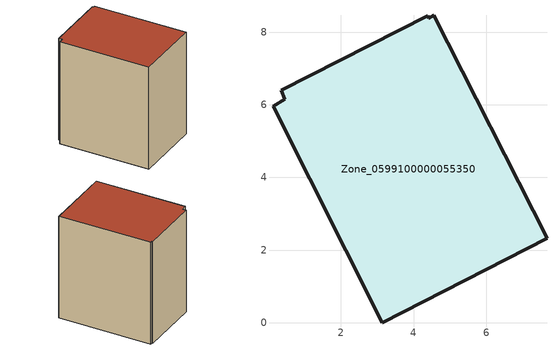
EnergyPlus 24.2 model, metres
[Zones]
Zone_0599100000055350
 floor ground (C_G): 7.67,2.32 3.14,0 0.13,5.96 0.46,6.15 0.36,6.4 4.38,8.45 4.42,8.38 4.56,8.46 z0
 wall outside (C_F): 0.36,6.4 0.46,6.15 0.13,5.96 3.14,0 7.67,2.32 4.56,8.46 4.42,8.38 4.38,8.45 0.36,6.4 z0:7.79
 roof outside (C_R): 4.56,8.46 4.42,8.38 4.38,8.45 0.36,6.4 0.46,6.15 0.13,5.96 3.14,0 7.67,2.32 z7.79
[BUILDING]
Pand.0599100000055350: North Axis=0; Terrain=City; Loads Convergence Tolerance Value=0.04; Temperature Convergence Tolerance Value=0.4; Solar Distribution=FullExterior; Maximum Number of Warmup Days=25; Minimum Number of Warmup Days=1
[Site:Location]
Rotterdam.The.Hague.AP_ZH_NLD Design_Conditions: Latitude=51.96; Longitude=4.45; Time Zone=1; Elevation=-4.5
[SITE:GROUNDTEMPERATURE:BUILDINGSURFACE]
18, 18, 18, 18, 18, 18, 18, 18, 18, 18, 18, 18
[MATERIAL] Thermal Absorptance=0.9; Solar Absorptance=0.7; Visible Absorptance=0.7
Name | Roughness | Thickness | Conductivity | Density | Specific Heat
G.TI.1946 | MediumSmooth | 0.15 | 1 | 540 | 1210
F.TI.1946 | Rough | 0.3 | 0.857143 | 1920 | 840
R.TI.1946 | MediumRough | 0.2 | 0.1 | 1500 | 1000
[CONSTRUCTION]
C_G: G.TI.1946
C_F: F.TI.1946
C_R: R.TI.1946
[ZONE]
Zone_0599100000055350: Type=1; Multiplier=1; Ceiling Height=Autocalculate; Volume=Autocalculate; Floor Area=autocalculate; Part of Total Floor Area=Yes
[ZONEINFILTRATION:DESIGNFLOWRATE]
Infil_Zone_0599100000055350: Zone or ZoneList or Space or SpaceList=Zone_0599100000055350; Schedule=AlwaysOn; Design Flow Rate Calculation Method=Flow/Area; Flow Rate per Floor Area=0.003; Constant Term Coefficient=1; Temperature Term Coefficient=0; Velocity Term Coefficient=0; Velocity Squared Term Coefficient=0
[HVACTEMPLATE:ZONE:IDEALLOADSAIRSYSTEM]
Zone_0599100000055350: Maximum Heating Supply Air Temperature=50; Minimum Cooling Supply Air Temperature=13; Maximum Heating Supply Air Humidity Ratio=0.0156; Minimum Cooling Supply Air Humidity Ratio=0.0077; Heating Limit=NoLimit; Cooling Limit=NoLimit; Dehumidification Control Type=ConstantSensibleHeatRatio; Cooling Sensible Heat Ratio=0.7; Dehumidification Setpoint=60; Humidification Control Type=None; Humidification Setpoint=30; Outdoor Air Method=None; Outdoor Air Flow Rate per Person=0.00944; Outdoor Air Flow Rate per Zone Floor Area=0; Outdoor Air Flow Rate per Zone=0; Demand Controlled Ventilation Type=None; Outdoor Air Economizer Type=NoEconomizer; Heat Recovery Type=None; Sensible Heat Recovery Effectiveness=0.7; Latent Heat Recovery Effectiveness=0.65
[ZONECONTROL:THERMOSTAT]
ThermostatControl_Zone_0599100000055350: Zone or ZoneList=Zone_0599100000055350; Control Type Schedule=DualSetpointControlType; Control 1=Thermostat_Zone_0599100000055350; Temperature Difference Between Cutout And Setpoint=0
[THERMOSTATSETPOINT:DUALSETPOINT]
Thermostat_Zone_0599100000055350: Heating Setpoint Temperature Schedule=HeatingSetpoint_Zone_0599100000055350; Cooling Setpoint Temperature Schedule=CoolingSetpoint_Zone_0599100000055350
[SCHEDULE:COMPACT]
HeatingSetpoint_Zone_0599100000055350: Through: 12/31, For: AllDays, Until: 24:00, 21
CoolingSetpoint_Zone_0599100000055350: Through: 12/31, For: AllDays, Until: 24:00, 24
DualSetpointControlType: Through: 12/31, For: AllDays, Until: 24:00, 4
AlwaysOn: Through: 12/31, For: AllDays, Until: 24:00, 1
